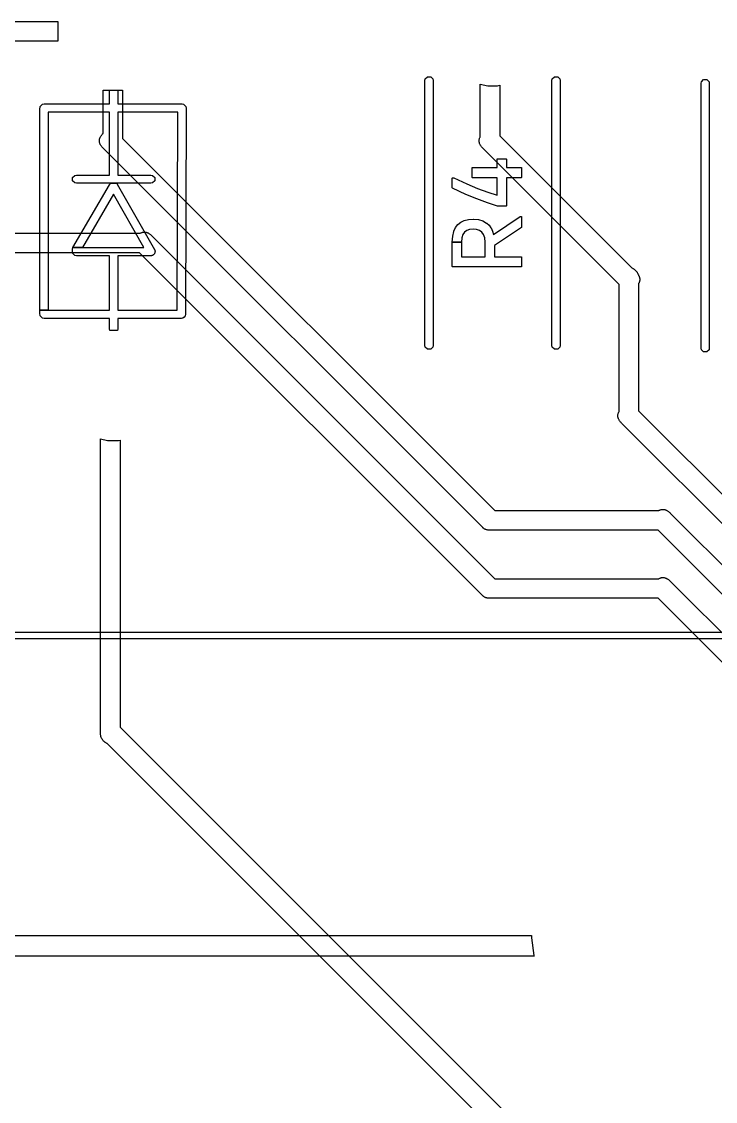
# Model space of a CAD drawing. Extents: x 111.8 to 210.7, y -80.1 to -34.2.
# Drawn here: x 164.18 to 174.23, y -55.38 to -39.73 of the extents above; entities that cross this region are included whole.
import ezdxf

# ---------------------------------------------------------------- set-up
doc = ezdxf.new("R2010")
doc.units = 0
doc.layers.add('BLACK', color=7, linetype='CONTINUOUS')

msp = doc.modelspace()

# ---------------------------------------------------------------- linework, layer by layer
at = {"layer": 'BLACK', "linetype": 'CONTINUOUS'}
for p, q in [((162.3, -39.725708), (164.7, -39.725708)), ((164.7, -39.725708), (164.7, -40.00786)), ((164.7, -40.00786), (162.3, -40.00786)), ((170.024567, -40.557039), (170.057039, -40.524567)), ((170.057039, -40.524567), (170.102961, -40.524567)), ((170.102961, -40.524567), (170.135433, -40.557039)), ((171.864567, -40.557039), (171.897039, -40.524567)), ((171.897039, -40.524567), (171.942961, -40.524567)), ((171.942961, -40.524567), (171.975433, -40.557039)), ((170.02, -40.58), (170.024567, -40.557039)), ((170.02, -44.42), (170.02, -40.58)), ((170.135433, -40.557039), (170.14, -40.58)), ((170.14, -40.58), (170.14, -44.42)), ((170.822013, -41.392857), (170.822013, -40.634872)), ((170.822013, -40.634872), (170.931388, -40.656629)), ((170.931388, -40.656629), (171.068612, -40.656629)), ((171.068612, -40.656629), (171.104159, -40.649558)), ((171.104159, -40.649558), (171.104159, -41.383343)), ((171.86, -40.58), (171.864567, -40.557039)), ((171.86, -44.42), (171.86, -40.58)), ((171.975433, -40.557039), (171.98, -40.58)), ((171.98, -40.58), (171.98, -44.42)), ((174.02, -40.62), (174.024567, -40.597039)), ((174.02, -44.46), (174.02, -40.62)), ((174.024567, -40.597039), (174.057039, -40.564567)), ((174.057039, -40.564567), (174.102961, -40.564567)), ((174.102961, -40.564567), (174.135433, -40.597039)), ((174.135433, -40.597039), (174.14, -40.62)), ((174.14, -40.62), (174.14, -44.46)), ((165.355322, -41.348075), (165.355322, -40.72)), ((165.355322, -40.72), (165.637473, -40.72)), ((165.45, -40.92), (165.45, -40.72)), ((165.45, -40.72), (165.57, -40.72)), ((165.57, -40.72), (165.57, -40.92)), ((165.637473, -40.72), (165.637473, -41.418618)), ((164.44, -40.99), (164.444567, -40.967039)), ((164.44, -43.91), (164.44, -40.99)), ((164.444567, -40.957039), (164.477039, -40.924567)), ((164.444567, -40.967039), (164.444567, -40.957039)), ((164.477039, -40.924567), (164.5, -40.92)), ((164.5, -40.92), (165.45, -40.92)), ((165.57, -40.92), (166.5, -40.92)), ((166.5, -40.92), (166.522961, -40.924567)), ((166.522961, -40.924567), (166.523037, -40.924643)), ((166.523037, -40.924643), (166.523146, -40.924644)), ((166.523146, -40.924644), (166.539252, -40.940858)), ((166.539252, -40.940858), (166.555433, -40.957039)), ((166.56, -40.9802), (166.55, -43.970201)), ((166.555433, -40.957039), (166.555433, -40.957147)), ((166.555433, -40.957147), (166.555509, -40.957224)), ((166.555509, -40.957224), (166.56, -40.9802)), ((165.45, -41.04), (164.56, -41.04)), ((164.56, -41.04), (164.56, -43.91)), ((165.45, -41.95), (165.45, -41.04)), ((166.439799, -41.04), (165.57, -41.04)), ((165.57, -41.04), (165.57, -41.95)), ((166.4302, -43.91), (166.439799, -41.04)), ((165.302416, -41.453887), (165.302623, -41.447274)), ((165.302623, -41.460499), (165.302416, -41.453887)), ((165.302623, -41.447274), (165.303243, -41.440661)), ((165.303243, -41.467112), (165.302623, -41.460499)), ((165.303243, -41.440661), (165.304276, -41.434048)), ((165.304276, -41.473725), (165.303243, -41.467112)), ((165.304276, -41.434048), (165.305723, -41.427435)), ((165.305723, -41.480338), (165.304276, -41.473725)), ((165.305723, -41.427435), (165.307582, -41.420822)), ((165.307582, -41.486951), (165.305723, -41.480338)), ((165.307582, -41.420822), (165.309855, -41.414209)), ((165.309855, -41.414209), (165.312542, -41.407596)), ((165.312542, -41.407596), (165.315641, -41.400983)), ((165.315641, -41.400983), (165.319154, -41.39437)), ((165.319154, -41.39437), (165.323081, -41.387757)), ((165.323081, -41.387757), (165.32742, -41.381144)), ((165.32742, -41.381144), (165.332173, -41.374531)), ((165.332173, -41.374531), (165.337339, -41.367918)), ((165.337339, -41.367918), (165.342918, -41.361305)), ((165.342918, -41.361305), (165.348911, -41.354693)), ((165.348911, -41.354693), (165.355317, -41.34808)), ((165.355317, -41.34808), (165.355322, -41.348075)), ((165.637473, -41.418618), (171.033626, -46.814768)), ((170.804377, -41.453887), (170.804584, -41.447274)), ((170.804584, -41.4605), (170.804377, -41.453887)), ((170.804584, -41.447274), (170.805204, -41.440661)), ((170.805204, -41.467113), (170.804584, -41.4605)), ((170.805204, -41.440661), (170.806237, -41.434048)), ((170.806237, -41.473726), (170.805204, -41.467113)), ((170.806237, -41.434048), (170.807683, -41.427435)), ((170.807683, -41.480339), (170.806237, -41.473726)), ((170.807683, -41.427435), (170.809543, -41.420822)), ((170.809543, -41.486951), (170.807683, -41.480339)), ((170.809543, -41.420822), (170.811816, -41.414209)), ((170.811816, -41.414209), (170.814503, -41.407596)), ((170.814503, -41.407596), (170.817602, -41.400983)), ((170.817602, -41.400983), (170.821115, -41.39437)), ((170.821115, -41.39437), (170.822013, -41.392857)), ((171.104159, -41.383343), (173.017533, -43.296717)), ((165.309855, -41.493564), (165.307582, -41.486951)), ((165.312542, -41.500177), (165.309855, -41.493564)), ((165.315641, -41.50679), (165.312542, -41.500177)), ((165.319154, -41.513403), (165.315641, -41.50679)), ((165.323081, -41.520016), (165.319154, -41.513403)), ((165.32742, -41.526629), (165.323081, -41.520016)), ((165.332173, -41.533242), (165.32742, -41.526629)), ((165.337339, -41.539855), (165.332173, -41.533242)), ((165.342918, -41.546467), (165.337339, -41.539855)), ((165.348911, -41.55308), (165.342918, -41.546467)), ((165.355317, -41.559693), (165.348911, -41.55308)), ((170.857278, -47.06165), (165.355317, -41.559693)), ((170.811816, -41.493564), (170.809543, -41.486951)), ((170.814503, -41.500177), (170.811816, -41.493564)), ((170.817602, -41.50679), (170.814503, -41.500177)), ((170.821115, -41.513403), (170.817602, -41.50679)), ((170.825041, -41.520016), (170.821115, -41.513403)), ((170.829381, -41.526629), (170.825041, -41.520016)), ((170.834134, -41.533242), (170.829381, -41.526629)), ((170.8393, -41.539855), (170.834134, -41.533242)), ((170.844879, -41.546468), (170.8393, -41.539855)), ((170.850872, -41.553081), (170.844879, -41.546468)), ((170.857278, -41.559694), (170.850872, -41.553081)), ((172.832339, -43.534754), (170.857278, -41.559694)), ((171.065617, -41.720193), (171.067081, -41.716657)), ((171.065617, -41.841222), (171.065617, -41.720193)), ((171.067081, -41.716657), (171.070617, -41.715193)), ((171.070617, -41.715193), (171.193777, -41.715193)), ((171.193777, -41.715193), (171.197313, -41.716657)), ((171.197313, -41.716657), (171.198777, -41.720193)), ((171.198777, -41.720193), (171.198777, -41.841222)), ((164.947039, -41.954567), (164.97, -41.95)), ((164.97, -41.95), (165.45, -41.95)), ((165.57, -41.95), (166.05, -41.95)), ((166.05, -41.95), (166.072961, -41.954567)), ((170.702978, -41.846222), (170.704442, -41.842686)), ((170.702978, -41.983425), (170.702978, -41.846222)), ((170.704442, -41.842686), (170.707978, -41.841222)), ((170.707978, -41.841222), (171.065617, -41.841222)), ((171.198777, -41.841222), (171.415, -41.841222)), ((171.415, -41.841222), (171.418536, -41.842686)), ((171.418536, -41.842686), (171.42, -41.846222)), ((171.42, -41.846222), (171.42, -41.983425)), ((164.914567, -41.987039), (164.947039, -41.954567)), ((164.914567, -42.032961), (164.914567, -41.987039)), ((164.947039, -42.065433), (164.914567, -42.032961)), ((164.918153, -42.999803), (165.448153, -42.089803)), ((164.97, -42.07), (164.947039, -42.065433)), ((165.468195, -42.07), (164.97, -42.07)), ((165.448153, -42.089803), (165.462545, -42.073515)), ((165.462545, -42.073515), (165.462645, -42.073155)), ((165.462645, -42.073155), (165.463085, -42.072904)), ((165.463085, -42.072904), (165.463655, -42.07226)), ((165.463655, -42.07226), (165.464708, -42.071981)), ((165.464708, -42.071981), (165.468195, -42.07)), ((165.468195, -42.07), (165.553208, -42.07)), ((165.553208, -42.07), (165.468195, -42.07)), ((165.553208, -42.07), (165.562162, -42.08035)), ((166.05, -42.07), (165.553208, -42.07)), ((165.562162, -42.08035), (166.102162, -43.03035)), ((166.072961, -42.065433), (166.05, -42.07)), ((166.072961, -41.954567), (166.105433, -41.987039)), ((166.105433, -42.032961), (166.072961, -42.065433)), ((166.105433, -41.987039), (166.105433, -42.032961)), ((170.415992, -41.996004), (170.417456, -41.992468)), ((170.415992, -42.13742), (170.415992, -41.996004)), ((170.417456, -41.992468), (170.420992, -41.991004)), ((170.420992, -41.991004), (170.434975, -41.991004)), ((170.434975, -41.991004), (170.437088, -41.991472)), ((170.437088, -41.991472), (170.625621, -42.079371)), ((170.625621, -42.079371), (170.780519, -42.144674)), ((170.704442, -41.986961), (170.702978, -41.983425)), ((170.707978, -41.988425), (170.704442, -41.986961)), ((171.065617, -41.988425), (170.707978, -41.988425)), ((171.065617, -42.241231), (171.065617, -41.988425)), ((171.415, -41.988425), (171.198777, -41.988425)), ((171.198777, -41.988425), (171.198777, -42.397783)), ((171.418536, -41.986961), (171.415, -41.988425)), ((171.42, -41.983425), (171.418536, -41.986961)), ((165.507305, -42.226675), (165.056907, -43)), ((165.946879, -43), (165.507305, -42.226675)), ((170.416304, -42.139158), (170.415992, -42.13742)), ((170.418905, -42.141964), (170.416304, -42.139158)), ((170.610509, -42.229952), (170.418905, -42.141964)), ((170.61068, -42.230026), (170.610509, -42.229952)), ((170.769809, -42.296034), (170.61068, -42.230026)), ((170.780519, -42.144674), (170.930372, -42.199616)), ((170.930372, -42.199616), (171.065617, -42.241231)), ((170.769979, -42.296101), (170.769809, -42.296034)), ((170.923848, -42.35344), (170.769979, -42.296101)), ((170.923993, -42.353492), (170.923848, -42.35344)), ((171.069016, -42.40252), (170.923993, -42.353492)), ((171.070617, -42.402783), (171.069016, -42.40252)), ((171.193777, -42.402783), (171.070617, -42.402783)), ((171.197313, -42.401319), (171.193777, -42.402783)), ((171.198777, -42.397783), (171.197313, -42.401319)), ((171.013317, -42.813516), (171.398203, -42.551431)), ((171.398203, -42.551431), (171.401017, -42.550564)), ((171.401017, -42.550564), (171.415, -42.550564)), ((171.415, -42.550564), (171.418536, -42.552028)), ((171.418536, -42.552028), (171.42, -42.555564)), ((171.42, -42.555564), (171.42, -42.705346)), ((170.438348, -42.765358), (170.462776, -42.711896)), ((170.462776, -42.711896), (170.463368, -42.710916)), ((170.463368, -42.710916), (170.495438, -42.669437)), ((170.495438, -42.669437), (170.496251, -42.668606)), ((170.496251, -42.668606), (170.537666, -42.635134)), ((170.537666, -42.635134), (170.538586, -42.634544)), ((170.538586, -42.634544), (170.588092, -42.609975)), ((170.588092, -42.609975), (170.589045, -42.609618)), ((170.589045, -42.609618), (170.648267, -42.594067)), ((170.648267, -42.594067), (170.649148, -42.593918)), ((170.649148, -42.593918), (170.720228, -42.588376)), ((170.720597, -42.732784), (170.665845, -42.738526)), ((170.720228, -42.588376), (170.721069, -42.588381)), ((170.768842, -42.738209), (170.720597, -42.732784)), ((170.721069, -42.588381), (170.795738, -42.595157)), ((170.795738, -42.595157), (170.796749, -42.595356)), ((170.796749, -42.595356), (170.859432, -42.61453)), ((170.859432, -42.61453), (170.860478, -42.614986)), ((170.860478, -42.614986), (170.913513, -42.645761)), ((170.913513, -42.645761), (170.914386, -42.646404)), ((170.914386, -42.646404), (170.947901, -42.677189)), ((170.947901, -42.677189), (170.948559, -42.677925)), ((170.948559, -42.677925), (170.976296, -42.715956)), ((170.976296, -42.715956), (170.97677, -42.716752)), ((170.97677, -42.716752), (170.998856, -42.763136)), ((171.417763, -42.709513), (171.025181, -42.969857)), ((171.418536, -42.708882), (171.417763, -42.709513)), ((171.42, -42.705346), (171.418536, -42.708882)), ((162.004772, -42.794108), (165.893869, -42.794108)), ((165.893869, -42.794108), (165.895378, -42.793212)), ((165.895378, -42.793212), (165.901991, -42.789699)), ((165.901991, -42.789699), (165.908604, -42.786599)), ((165.908604, -42.786599), (165.915217, -42.783912)), ((165.915217, -42.783912), (165.921829, -42.781639)), ((165.921829, -42.781639), (165.928442, -42.779779)), ((165.928442, -42.779779), (165.935055, -42.778333)), ((165.935055, -42.778333), (165.941668, -42.777299)), ((165.941668, -42.777299), (165.948281, -42.776679)), ((165.948281, -42.776679), (165.954894, -42.776473)), ((165.954894, -42.776473), (165.961507, -42.776679)), ((165.961507, -42.776679), (165.96812, -42.777299)), ((165.96812, -42.777299), (165.974733, -42.778333)), ((165.974733, -42.778333), (165.981346, -42.779779)), ((165.981346, -42.779779), (165.987959, -42.781639)), ((165.987959, -42.781639), (165.994572, -42.783912)), ((165.994572, -42.783912), (166.001185, -42.786599)), ((166.001185, -42.786599), (166.007798, -42.789699)), ((166.007798, -42.789699), (166.014411, -42.793212)), ((166.014411, -42.793212), (166.021024, -42.797138)), ((166.021024, -42.797138), (166.027637, -42.801478)), ((166.027637, -42.801478), (166.03425, -42.806231)), ((166.03425, -42.806231), (166.040863, -42.811397)), ((166.040863, -42.811397), (166.047476, -42.816977)), ((166.047476, -42.816977), (166.054089, -42.82297)), ((166.054089, -42.82297), (166.060702, -42.829376)), ((166.060702, -42.829376), (171.033626, -47.802299)), ((170.416003, -42.922018), (170.42188, -42.835374)), ((170.42188, -42.835374), (170.422001, -42.834569)), ((170.422001, -42.834569), (170.438028, -42.766293)), ((170.438028, -42.766293), (170.438348, -42.765358)), ((170.554987, -42.858968), (170.549213, -42.922587)), ((170.570296, -42.812318), (170.554987, -42.858968)), ((170.593437, -42.778313), (170.570296, -42.812318)), ((170.624593, -42.754062), (170.593437, -42.778313)), ((170.665845, -42.738526), (170.624593, -42.754062)), ((170.809271, -42.753644), (170.768842, -42.738209)), ((170.843766, -42.778978), (170.809271, -42.753644)), ((170.869161, -42.812731), (170.843766, -42.778978)), ((170.885765, -42.859066), (170.869161, -42.812731)), ((170.892021, -42.922602), (170.885765, -42.859066)), ((170.998856, -42.763136), (170.99915, -42.763913)), ((170.99915, -42.763913), (171.013317, -42.813516)), ((164.910543, -43.021943), (164.918085, -43)), ((164.914567, -43.03719), (164.910543, -43.021943)), ((164.914567, -43.082961), (164.914567, -43.03719)), ((164.918085, -43), (164.918153, -42.999803)), ((164.918085, -43), (165.056907, -43)), ((165.056907, -43), (164.918085, -43)), ((165.056907, -43), (165.946879, -43)), ((166.102162, -43.03035), (166.10386, -43.035466)), ((166.10386, -43.035466), (166.105433, -43.037039)), ((166.105433, -43.037039), (166.105433, -43.040203)), ((166.105433, -43.040203), (166.109538, -43.052569)), ((170.415992, -42.922356), (170.416003, -42.922018)), ((170.415992, -42.922587), (170.415992, -42.922356)), ((170.415992, -43.276569), (170.415992, -42.922587)), ((170.415992, -42.922587), (170.549213, -42.922587)), ((170.549213, -42.922587), (170.415992, -42.922587)), ((170.549213, -42.922587), (170.549213, -43.134366)), ((170.892021, -43.134366), (170.892021, -42.922602)), ((171.025181, -42.969857), (171.025181, -43.134366)), ((165.884359, -43.076259), (162.075309, -43.076259)), ((164.947039, -43.115433), (164.914567, -43.082961)), ((164.97, -43.12), (164.947039, -43.115433)), ((165.45, -43.12), (164.97, -43.12)), ((165.45, -43.91), (165.45, -43.12)), ((166.05, -43.12), (165.57, -43.12)), ((165.57, -43.12), (165.57, -43.91)), ((170.857278, -48.049182), (165.884359, -43.076259)), ((166.055288, -43.118948), (166.05, -43.12)), ((166.057432, -43.119538), (166.055288, -43.118948)), ((166.060182, -43.117974), (166.057432, -43.119538)), ((166.072961, -43.115433), (166.060182, -43.117974)), ((166.083902, -43.104491), (166.072961, -43.115433)), ((166.097355, -43.096845), (166.083902, -43.104491)), ((166.099559, -43.088834), (166.097355, -43.096845)), ((166.105433, -43.082961), (166.099559, -43.088834)), ((166.109538, -43.052569), (166.105433, -43.067487)), ((166.105433, -43.067487), (166.105433, -43.082961)), ((170.549213, -43.134366), (170.892021, -43.134366)), ((171.025181, -43.134366), (171.415, -43.134366)), ((171.415, -43.134366), (171.418536, -43.13583)), ((171.418536, -43.13583), (171.42, -43.139366)), ((171.42, -43.139366), (171.42, -43.276569)), ((170.417456, -43.280105), (170.415992, -43.276569)), ((170.420992, -43.281569), (170.417456, -43.280105)), ((171.415, -43.281569), (170.420992, -43.281569)), ((171.418536, -43.280105), (171.415, -43.281569)), ((171.42, -43.276569), (171.418536, -43.280105)), ((173.017533, -43.296717), (173.018962, -43.297261)), ((173.018962, -43.297261), (173.025211, -43.299997)), ((173.025211, -43.299997), (173.031357, -43.303043)), ((173.031357, -43.303043), (173.037386, -43.306386)), ((173.037386, -43.306386), (173.043286, -43.310013)), ((173.043286, -43.310013), (173.049045, -43.313912)), ((173.049045, -43.313912), (173.054648, -43.318068)), ((173.054648, -43.318068), (173.060083, -43.32247)), ((173.060083, -43.32247), (173.065338, -43.327105)), ((173.065338, -43.327105), (173.070399, -43.331959)), ((173.070399, -43.331959), (173.075253, -43.33702)), ((173.075253, -43.33702), (173.079887, -43.342275)), ((173.079887, -43.342275), (173.08429, -43.34771)), ((173.08429, -43.34771), (173.088446, -43.353314)), ((173.088446, -43.353314), (173.092345, -43.359072)), ((173.092345, -43.359072), (173.095972, -43.364972)), ((173.095972, -43.364972), (173.099315, -43.371002)), ((173.099315, -43.371002), (173.102361, -43.377148)), ((173.102361, -43.377148), (173.105097, -43.383397)), ((173.105097, -43.383397), (173.10751, -43.389736)), ((173.10751, -43.389736), (173.108999, -43.394335)), ((173.108999, -43.394335), (173.111462, -43.398088)), ((173.111462, -43.398088), (173.115388, -43.404701)), ((173.115388, -43.404701), (173.118901, -43.411314)), ((173.118901, -43.411314), (173.122001, -43.417927)), ((173.122001, -43.510508), (173.118901, -43.51712)), ((173.122001, -43.417927), (173.124687, -43.424539)), ((173.124687, -43.503895), (173.122001, -43.510508)), ((173.124687, -43.424539), (173.12696, -43.431152)), ((173.12696, -43.497282), (173.124687, -43.503895)), ((173.12696, -43.431152), (173.12882, -43.437765)), ((173.12882, -43.490669), (173.12696, -43.497282)), ((173.12882, -43.437765), (173.130266, -43.444378)), ((173.130266, -43.484056), (173.12882, -43.490669)), ((173.130266, -43.444378), (173.131299, -43.450991)), ((173.131299, -43.477443), (173.130266, -43.484056)), ((173.131299, -43.450991), (173.131919, -43.457604)), ((173.131919, -43.47083), (173.131299, -43.477443)), ((173.131919, -43.457604), (173.132126, -43.464217)), ((173.132126, -43.464217), (173.131919, -43.47083)), ((172.832339, -45.378255), (172.832339, -43.534754)), ((173.115388, -43.523733), (173.114485, -43.525254)), ((173.114485, -43.525254), (173.114485, -45.368732)), ((173.118901, -43.51712), (173.115388, -43.523733)), ((164.44, -43.96), (164.44, -43.91)), ((164.44, -43.91), (164.56, -43.91)), ((164.56, -43.91), (164.44, -43.91)), ((164.444567, -43.982961), (164.44, -43.96)), ((164.444567, -43.992961), (164.444567, -43.982961)), ((164.56, -43.91), (165.45, -43.91)), ((165.57, -43.91), (166.4302, -43.91)), ((166.55, -43.970201), (166.545433, -43.992765)), ((164.477039, -44.025433), (164.444567, -43.992961)), ((164.5, -44.03), (164.477039, -44.025433)), ((165.45, -44.03), (164.5, -44.03)), ((165.45, -44.18), (165.45, -44.03)), ((166.49, -44.03), (165.57, -44.03)), ((165.57, -44.03), (165.57, -44.18)), ((166.512582, -44.025508), (166.49, -44.03)), ((166.512775, -44.025509), (166.512582, -44.025508)), ((166.512824, -44.02546), (166.512775, -44.025509)), ((166.512961, -44.025433), (166.512824, -44.02546)), ((166.529214, -44.009179), (166.512961, -44.025433)), ((166.545356, -43.993146), (166.529214, -44.009179)), ((166.545383, -43.99301), (166.545356, -43.993146)), ((166.545433, -43.992961), (166.545383, -43.99301)), ((166.545433, -43.992765), (166.545433, -43.992961)), ((165.454567, -44.202961), (165.45, -44.18)), ((165.455458, -44.203852), (165.454567, -44.202961)), ((165.564542, -44.203852), (165.455458, -44.203852)), ((165.565433, -44.202961), (165.564542, -44.203852)), ((165.57, -44.18), (165.565433, -44.202961)), ((170.024567, -44.442961), (170.02, -44.42)), ((170.057039, -44.475433), (170.024567, -44.442961)), ((170.135433, -44.442961), (170.102961, -44.475433)), ((170.14, -44.42), (170.135433, -44.442961)), ((171.864567, -44.442961), (171.86, -44.42)), ((171.897039, -44.475433), (171.864567, -44.442961)), ((171.975433, -44.442961), (171.942961, -44.475433)), ((171.98, -44.42), (171.975433, -44.442961)), ((170.102961, -44.475433), (170.057039, -44.475433)), ((171.942961, -44.475433), (171.897039, -44.475433)), ((174.024567, -44.482961), (174.02, -44.46)), ((174.057039, -44.515433), (174.024567, -44.482961)), ((174.102961, -44.515433), (174.057039, -44.515433)), ((174.135433, -44.482961), (174.102961, -44.515433)), ((174.14, -44.46), (174.135433, -44.482961)), ((172.822144, -45.399602), (172.82483, -45.392989)), ((172.82483, -45.392989), (172.82793, -45.386376)), ((172.82793, -45.386376), (172.831444, -45.379763)), ((172.831444, -45.379763), (172.832339, -45.378255)), ((173.114485, -45.368732), (179.180751, -51.435)), ((172.814704, -45.439279), (172.814911, -45.432667)), ((172.814911, -45.445892), (172.814704, -45.439279)), ((172.814911, -45.432667), (172.815531, -45.426054)), ((172.815531, -45.452505), (172.814911, -45.445892)), ((172.815531, -45.426054), (172.816564, -45.419441)), ((172.816564, -45.459118), (172.815531, -45.452505)), ((172.816564, -45.419441), (172.818011, -45.412828)), ((172.818011, -45.465731), (172.816564, -45.459118)), ((172.818011, -45.412828), (172.819871, -45.406215)), ((172.819871, -45.472344), (172.818011, -45.465731)), ((172.819871, -45.406215), (172.822144, -45.399602)), ((172.822144, -45.478957), (172.819871, -45.472344)), ((172.82483, -45.48557), (172.822144, -45.478957)), ((172.82793, -45.492183), (172.82483, -45.48557)), ((172.831444, -45.498796), (172.82793, -45.492183)), ((172.83537, -45.505409), (172.831444, -45.498796)), ((172.83971, -45.512022), (172.83537, -45.505409)), ((172.844463, -45.518635), (172.83971, -45.512022)), ((172.849629, -45.525248), (172.844463, -45.518635)), ((172.855209, -45.531861), (172.849629, -45.525248)), ((172.861202, -45.538474), (172.855209, -45.531861)), ((172.867609, -45.545087), (172.861202, -45.538474)), ((178.942703, -51.620182), (172.867609, -45.545087)), ((165.320052, -50.059512), (165.320052, -45.775951)), ((165.320052, -45.775951), (165.421586, -45.796148)), ((165.421586, -45.796148), (165.578414, -45.796148)), ((165.578414, -45.796148), (165.602198, -45.791416)), ((165.602198, -45.791416), (165.602198, -49.953706)), ((173.427498, -46.804574), (173.434111, -46.802301)), ((173.434111, -46.802301), (173.440724, -46.800441)), ((173.440724, -46.800441), (173.447337, -46.798995)), ((173.447337, -46.798995), (173.45395, -46.797961)), ((173.45395, -46.797961), (173.460563, -46.797341)), ((173.460563, -46.797341), (173.467176, -46.797135)), ((173.467176, -46.797135), (173.473789, -46.797341)), ((173.473789, -46.797341), (173.480402, -46.797961)), ((173.480402, -46.797961), (173.487015, -46.798995)), ((173.487015, -46.798995), (173.493628, -46.800441)), ((173.493628, -46.800441), (173.500242, -46.802301)), ((173.500242, -46.802301), (173.506855, -46.804574)), ((171.033626, -46.814768), (173.406154, -46.814768)), ((173.406154, -46.814768), (173.40766, -46.813874)), ((173.40766, -46.813874), (173.414273, -46.810361)), ((173.414273, -46.810361), (173.420886, -46.807261)), ((173.420886, -46.807261), (173.427498, -46.804574)), ((173.506855, -46.804574), (173.513468, -46.807261)), ((173.513468, -46.807261), (173.520081, -46.810361)), ((173.520081, -46.810361), (173.526695, -46.813874)), ((173.526695, -46.813874), (173.533308, -46.8178)), ((173.533308, -46.8178), (173.539921, -46.82214)), ((173.539921, -46.82214), (173.546535, -46.826893)), ((173.546535, -46.826893), (173.553148, -46.832059)), ((173.553148, -46.832059), (173.559761, -46.837639)), ((173.559761, -46.837639), (173.566375, -46.843632)), ((173.566375, -46.843632), (173.572988, -46.850038)), ((173.572988, -46.850038), (191.031119, -64.308169)), ((170.860584, -47.064855), (170.857278, -47.06165)), ((170.863891, -47.067859), (170.860584, -47.064855)), ((170.867197, -47.070669), (170.863891, -47.067859)), ((170.870504, -47.073292), (170.867197, -47.070669)), ((170.87381, -47.075734), (170.870504, -47.073292)), ((170.877117, -47.078002), (170.87381, -47.075734)), ((170.88373, -47.082041), (170.877117, -47.078002)), ((170.890343, -47.085459), (170.88373, -47.082041)), ((170.896956, -47.088309), (170.890343, -47.085459)), ((170.903569, -47.090643), (170.896956, -47.088309)), ((170.910182, -47.092511), (170.903569, -47.090643)), ((170.916795, -47.093966), (170.910182, -47.092511)), ((170.923408, -47.09506), (170.916795, -47.093966)), ((170.930021, -47.095844), (170.923408, -47.09506)), ((170.936634, -47.096369), (170.930021, -47.095844)), ((170.943247, -47.096687), (170.936634, -47.096369)), ((170.94986, -47.096851), (170.943247, -47.096687)), ((170.963079, -47.096919), (170.94986, -47.096851)), ((170.963081, -47.09692), (170.963079, -47.096919)), ((170.963086, -47.09692), (170.963081, -47.09692)), ((173.396639, -47.09692), (170.963086, -47.09692)), ((190.854774, -64.555055), (173.396639, -47.09692)), ((171.033626, -47.802299), (173.406159, -47.802299)), ((173.406159, -47.802299), (173.407667, -47.801404)), ((173.407667, -47.801404), (173.41428, -47.797891)), ((173.41428, -47.797891), (173.420893, -47.794791)), ((173.420893, -47.794791), (173.427506, -47.792104)), ((173.427506, -47.792104), (173.434119, -47.789831)), ((173.434119, -47.789831), (173.440732, -47.787971)), ((173.440732, -47.787971), (173.447344, -47.786525)), ((173.447344, -47.786525), (173.453957, -47.785491)), ((173.453957, -47.785491), (173.46057, -47.784871)), ((173.46057, -47.784871), (173.467183, -47.784665)), ((173.467183, -47.784665), (173.473796, -47.784871)), ((173.473796, -47.784871), (173.480409, -47.785491)), ((173.480409, -47.785491), (173.487022, -47.786525)), ((173.487022, -47.786525), (173.493635, -47.787971)), ((173.493635, -47.787971), (173.500248, -47.789831)), ((173.500248, -47.789831), (173.506861, -47.792104)), ((173.506861, -47.792104), (173.513474, -47.794791)), ((173.513474, -47.794791), (173.520087, -47.797891)), ((173.520087, -47.797891), (173.5267, -47.801404)), ((173.5267, -47.801404), (173.533313, -47.80533)), ((173.533313, -47.80533), (173.539927, -47.80967)), ((173.539927, -47.80967), (173.54654, -47.814423)), ((173.54654, -47.814423), (173.553153, -47.81959)), ((173.553153, -47.81959), (173.559767, -47.825169)), ((173.559767, -47.825169), (173.56638, -47.831162)), ((173.56638, -47.831162), (173.572993, -47.837569)), ((173.572993, -47.837569), (190.537359, -64.801937)), ((170.860584, -48.052386), (170.857278, -48.049182)), ((170.863891, -48.05539), (170.860584, -48.052386)), ((170.867197, -48.0582), (170.863891, -48.05539)), ((170.870504, -48.060823), (170.867197, -48.0582)), ((170.87381, -48.063265), (170.870504, -48.060823)), ((170.877117, -48.065533), (170.87381, -48.063265)), ((170.88373, -48.069572), (170.877117, -48.065533)), ((170.890343, -48.07299), (170.88373, -48.069572)), ((170.896956, -48.07584), (170.890343, -48.07299)), ((170.903569, -48.078174), (170.896956, -48.07584)), ((170.910182, -48.080042), (170.903569, -48.078174)), ((170.916795, -48.081497), (170.910182, -48.080042)), ((170.923408, -48.082591), (170.916795, -48.081497)), ((170.930021, -48.083374), (170.923408, -48.082591)), ((170.936634, -48.0839), (170.930021, -48.083374)), ((170.943247, -48.084218), (170.936634, -48.0839)), ((170.94986, -48.084382), (170.943247, -48.084218)), ((170.963086, -48.084451), (170.94986, -48.084382)), ((170.963119, -48.08445), (170.963086, -48.084451)), ((173.396644, -48.08445), (170.963119, -48.08445)), ((190.29931, -64.98712), (173.396644, -48.08445)), ((115.3894, -48.575), (187.06, -48.575)), ((187.01, -48.675), (115.450784, -48.675)), ((165.320257, -50.066123), (165.320052, -50.059512)), ((165.320862, -50.072721), (165.320257, -50.066123)), ((165.321854, -50.079293), (165.320862, -50.072721)), ((165.323221, -50.085826), (165.321854, -50.079293)), ((165.32495, -50.092307), (165.323221, -50.085826)), ((165.602198, -49.953706), (176.006545, -60.358048)), ((165.327027, -50.098724), (165.32495, -50.092307)), ((165.32944, -50.105064), (165.327027, -50.098724)), ((165.332176, -50.111313), (165.32944, -50.105064)), ((165.335222, -50.117459), (165.332176, -50.111313)), ((165.338565, -50.123488), (165.335222, -50.117459)), ((165.342192, -50.129389), (165.338565, -50.123488)), ((165.346091, -50.135147), (165.342192, -50.129389)), ((165.350248, -50.14075), (165.346091, -50.135147)), ((165.35465, -50.146186), (165.350248, -50.14075)), ((165.359284, -50.15144), (165.35465, -50.146186)), ((165.364139, -50.156501), (165.359284, -50.15144)), ((165.369199, -50.161356), (165.364139, -50.156501)), ((165.374454, -50.16599), (165.369199, -50.161356)), ((165.379889, -50.170392), (165.374454, -50.16599)), ((165.385493, -50.174549), (165.379889, -50.170392)), ((165.391251, -50.178448), (165.385493, -50.174549)), ((165.397151, -50.182075), (165.391251, -50.178448)), ((165.40318, -50.185418), (165.397151, -50.182075)), ((165.409326, -50.188464), (165.40318, -50.185418)), ((165.415575, -50.1912), (165.409326, -50.188464)), ((165.417015, -50.191748), (165.415575, -50.1912)), ((175.7685, -60.543235), (165.417015, -50.191748)), ((126.555718, -52.975), (171.564282, -52.975)), ((171.564282, -52.975), (171.564282, -53.005806)), ((171.564282, -53.005806), (171.598429, -53.265181)), ((171.60106, -53.275), (126.51894, -53.275)), ((171.598429, -53.265181), (171.60106, -53.275))]:
    msp.add_line(p, q, dxfattribs=at)

doc.saveas('drawing.dxf')
